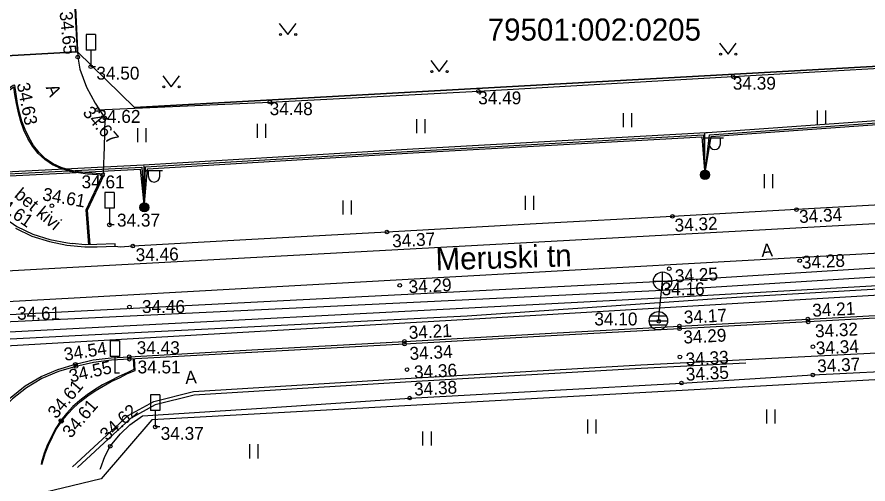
# Model space of a CAD drawing. Extents: x 641099 to 657986, y 6454078 to 6476899.
# Drawn here: x 642576.72 to 642623, y 6454274.11 to 6454299.48 of the extents above; entities that cross this region are included whole.
import ezdxf

# ---------------------------------------------------------------- set-up
doc = ezdxf.new("R2010")
doc.units = 0
for name, color, linetype in [('AED', 7, 'Continuous'), ('GTRASS', 7, 'Continuous'), ('HALJASTUS', 7, 'Continuous'), ('KORGUS-EH2000', 7, 'Continuous'), ('KPKAABEL', 7, 'Continuous'), ('KTRASS', 7, 'Continuous'), ('LIIKLUS', 7, 'Continuous'), ('MPKAABEL', 7, 'Continuous'), ('PIIR', 7, 'Continuous'), ('POST', 7, 'Continuous'), ('SKKAEV', 7, 'Continuous'), ('SKTRASS', 7, 'Continuous'), ('TEE', 7, 'Continuous'), ('VTRASS', 7, 'Continuous')]:
    doc.layers.add(name, color=color, linetype=linetype)

msp = doc.modelspace()

# ---------------------------------------------------------------- linework, layer by layer
at = {"layer": 'AED'}
msp.add_lwpolyline([(642581.101, 6454294.442), (642590.472, 6454294.86), (642601.813, 6454295.449), (642615.661, 6454296.245), (642629.055, 6454297.001), (642628.606, 6454303.257), (642628.398, 6454308.508), (642627.163, 6454330.384), (642619.28, 6454329.985), (642610.705, 6454329.495), (642603.16, 6454329.06), (642598.61, 6454328.8), (642591.436, 6454328.441), (642583.683, 6454328.007), (642578.907, 6454327.744)], dxfattribs=at)
at = {"layer": 'GTRASS'}
for points in [[(642552.766, 6454280.583), (642556.131, 6454280.775), (642571.675, 6454281.723), (642572.454, 6454281.792), (642579.89, 6454282.169), (642601.209, 6454283.248), (642616.1, 6454284.279), (642633.536, 6454285.29), (642635.786, 6454285.405)], [(642572.296, 6454281.408), (642572.632, 6454281.409), (642601.284, 6454283.063), (642616.239, 6454283.945), (642634.09, 6454284.997), (642635.804, 6454285.073)]]:
    msp.add_lwpolyline(points, dxfattribs=at)
at = {"layer": 'HALJASTUS'}
for p, q in [((642590.988, 6454299.133), (642591.451, 6454298.526)), ((642591.451, 6454298.526), (642591.897, 6454299.133)), ((642614.928, 6454298.066), (642615.391, 6454297.459)), ((642615.391, 6454297.459), (642615.837, 6454298.066)), ((642599.224, 6454297.117), (642599.688, 6454296.51)), ((642599.688, 6454296.51), (642600.133, 6454297.117)), ((642584.647, 6454296.287), (642585.11, 6454295.68)), ((642585.11, 6454295.68), (642585.556, 6454296.287)), ((642620.237, 6454294.402), (642620.237, 6454293.64)), ((642620.692, 6454294.402), (642620.692, 6454293.64)), ((642598.445, 6454293.92), (642598.445, 6454293.159)), ((642598.9, 6454293.92), (642598.9, 6454293.159)), ((642609.695, 6454294.263), (642609.695, 6454293.502)), ((642610.15, 6454294.263), (642610.15, 6454293.502)), ((642589.788, 6454293.676), (642589.788, 6454292.914)), ((642590.243, 6454293.676), (642590.243, 6454292.914)), ((642583.282, 6454293.431), (642583.282, 6454292.67)), ((642583.737, 6454293.431), (642583.737, 6454292.67)), ((642617.365, 6454290.937), (642617.365, 6454290.176)), ((642617.82, 6454290.937), (642617.82, 6454290.176)), ((642604.364, 6454289.76), (642604.364, 6454288.999)), ((642604.819, 6454289.76), (642604.819, 6454288.999)), ((642594.434, 6454289.516), (642594.434, 6454288.754)), ((642594.89, 6454289.516), (642594.89, 6454288.754)), ((642617.487, 6454278.151), (642617.487, 6454277.39)), ((642617.942, 6454278.151), (642617.942, 6454277.39)), ((642607.753, 6454277.612), (642607.753, 6454276.851)), ((642608.208, 6454277.612), (642608.208, 6454276.851)), ((642598.784, 6454276.962), (642598.784, 6454276.201)), ((642599.24, 6454276.962), (642599.24, 6454276.201)), ((642589.365, 6454276.263), (642589.365, 6454275.502)), ((642589.82, 6454276.263), (642589.82, 6454275.502))]:
    msp.add_line(p, q, dxfattribs=at)
for centre in [(642591.05, 6454298.526), (642591.879, 6454298.526), (642614.99, 6454297.459), (642615.819, 6454297.459), (642599.287, 6454296.51), (642600.116, 6454296.51), (642584.709, 6454295.68), (642585.538, 6454295.68)]:
    msp.add_circle(centre, 0.055, dxfattribs=at)
at = {"layer": 'KORGUS-EH2000'}
for centre in [(642580.024, 6454297.298), (642580.737, 6454296.778), (642615.661, 6454296.245), (642601.813, 6454295.449), (642590.472, 6454294.86), (642581.101, 6454294.442), (642581.503, 6454293.991), (642581.369, 6454290.889), (642578.62, 6454289.225), (642619.111, 6454289.016), (642612.369, 6454288.649), (642581.747, 6454288.188), (642596.842, 6454287.798), (642583.017, 6454287.034), (642619.292, 6454286.241), (642612.193, 6454285.798), (642597.541, 6454284.901), (642582.833, 6454283.73), (642611.627, 6454282.948), (642619.737, 6454283.063), (642619.748, 6454282.916), (642612.752, 6454282.69), (642612.755, 6454282.541), (642597.79, 6454281.858), (642597.795, 6454281.712), (642620.007, 6454281.567), (642582.827, 6454281.025), (642582.832, 6454280.888), (642612.776, 6454281.013), (642579.903, 6454280.61), (642579.928, 6454280.497), (642597.933, 6454280.326), (642620.006, 6454280.036), (642612.858, 6454279.588), (642598.079, 6454278.779), (642579.107, 6454277.552), (642579.151, 6454277.515), (642584.237, 6454277.208), (642581.791, 6454276.16)]:
    msp.add_circle(centre, 0.1, dxfattribs=at)
at = {"layer": 'KPKAABEL'}
msp.add_lwpolyline([(642616.352, 6454280.671), (642610.669, 6454280.388), (642598.454, 6454279.669), (642586.35, 6454278.93), (642584.242, 6454278.405), (642582.891, 6454277.672), (642580.014, 6454275.01)], dxfattribs=at)
at = {"layer": 'KTRASS'}
for points in [[(642635.685, 6454287.313), (642635.387, 6454287.298), (642616.161, 6454286.229), (642579.822, 6454284.209), (642569.557, 6454283.638), (642552.605, 6454282.701)], [(642552.723, 6454281.155), (642571.064, 6454282.096), (642612.058, 6454284.234), (642634.658, 6454285.523), (642635.777, 6454285.573)]]:
    msp.add_lwpolyline(points, dxfattribs=at)
at = {"layer": 'LIIKLUS'}
for points in [[(642580.487, 6454298.528), (642580.487, 6454297.678)], [(642580.987, 6454298.528), (642580.487, 6454298.528)], [(642580.987, 6454298.528), (642580.987, 6454297.678)], [(642580.987, 6454297.678), (642580.487, 6454297.678)], [(642580.737, 6454297.678), (642580.737, 6454296.778)], [(642580.987, 6454296.778), (642580.737, 6454296.778)], [(642581.497, 6454289.938), (642581.497, 6454289.088)], [(642581.997, 6454289.938), (642581.497, 6454289.938)], [(642581.997, 6454289.938), (642581.997, 6454289.088)], [(642581.997, 6454289.088), (642581.497, 6454289.088)], [(642581.747, 6454289.088), (642581.747, 6454288.188)], [(642581.997, 6454288.188), (642581.747, 6454288.188)], [(642581.797, 6454281.888), (642581.797, 6454281.038)], [(642582.297, 6454281.888), (642581.797, 6454281.888)], [(642582.297, 6454281.888), (642582.297, 6454281.038)], [(642582.297, 6454281.038), (642581.797, 6454281.038)], [(642582.047, 6454281.038), (642582.047, 6454280.138)], [(642582.297, 6454280.138), (642582.047, 6454280.138)], [(642583.987, 6454278.958), (642583.987, 6454278.108)], [(642584.487, 6454278.958), (642583.987, 6454278.958)], [(642584.487, 6454278.958), (642584.487, 6454278.108)], [(642584.487, 6454278.108), (642583.987, 6454278.108)], [(642584.237, 6454278.108), (642584.237, 6454277.208)], [(642584.487, 6454277.208), (642584.237, 6454277.208)]]:
    msp.add_lwpolyline(points, dxfattribs=at)
at = {"layer": 'MPKAABEL'}
for points in [[(642563.389, 6454297.981), (642558.385, 6454297.446), (642558.659, 6454290.933), (642560.098, 6454290.333), (642569.685, 6454290.749), (642583.593, 6454291.45), (642598.246, 6454292.316), (642614.178, 6454293.203), (642614.269, 6454293.203), (642627.783, 6454294.168), (642635.301, 6454294.52)], [(642551.996, 6454290.681), (642555.031, 6454290.833), (642555.541, 6454287.531), (642555.423, 6454290.859), (642560.092, 6454290.208), (642569.691, 6454290.624), (642583.519, 6454291.316), (642583.643, 6454289.136), (642583.714, 6454291.332), (642598.253, 6454292.191), (642614.058, 6454293.071), (642614.137, 6454290.906), (642614.382, 6454293.086), (642627.791, 6454294.043), (642635.308, 6454294.395)], [(642615.924, 6454293.096), (642627.797, 6454293.943), (642635.313, 6454294.295)], [(642579.594, 6454291.019), (642583.425, 6454291.211), (642583.643, 6454289.136), (642583.811, 6454291.237), (642598.259, 6454292.091), (642613.962, 6454292.966), (642614.137, 6454290.906), (642614.472, 6454292.992), (642615.924, 6454293.096)], [(642552.004, 6454290.581), (642554.946, 6454290.729), (642555.541, 6454287.531), (642555.527, 6454290.743), (642560.087, 6454290.108), (642569.695, 6454290.524), (642579.594, 6454291.019)], [(642579.744, 6454275.032), (642582.774, 6454277.836), (642584.169, 6454278.593), (642586.32, 6454279.129), (642598.442, 6454279.869), (642610.658, 6454280.588), (642623.48, 6454281.227), (642635.574, 6454281.905), (642635.971, 6454281.928)]]:
    msp.add_lwpolyline(points, dxfattribs=at)
at = {"layer": 'PIIR'}
for points in [[(642549.297, 6454454.438), (642547.747, 6454482.298), (642569.697, 6454483.838), (642571.257, 6454455.658), (642573.027, 6454423.708), (642574.797, 6454391.758), (642576.567, 6454359.808), (642578.337, 6454327.858), (642580.017, 6454297.578), (642558.047, 6454296.348), (642556.367, 6454326.638), (642554.607, 6454358.588), (642552.837, 6454390.538), (642551.067, 6454422.488)], [(642580.017, 6454297.578), (642578.337, 6454327.858), (642627.267, 6454330.558), (642629.117, 6454297.118), (642583.117, 6454294.568)]]:
    msp.add_lwpolyline(points, close=True, dxfattribs=at)
for points in [[(642466.647, 6454288.118), (642510.797, 6454290.558), (642555.307, 6454293.028), (642558.047, 6454296.348), (642580.017, 6454297.578), (642583.117, 6454294.568), (642629.117, 6454297.118), (642677.017, 6454299.768), (642679.877, 6454302.888), (642700.827, 6454304.298)], [(642713.857, 6454284.778), (642668.927, 6454282.288), (642584.057, 6454277.588), (642581.297, 6454274.388), (642559.557, 6454269.148), (642556.457, 6454272.058), (642543.947, 6454271.368), (642468.127, 6454267.168)]]:
    msp.add_lwpolyline(points, dxfattribs=at)
at = {"layer": 'POST'}
for p, q in [((642614.137, 6454291.156), (642614.137, 6454293.156)), ((642614.137, 6454292.906), (642615.137, 6454292.906)), ((642614.363, 6454292.585), (642614.363, 6454292.906)), ((642614.976, 6454292.585), (642614.976, 6454292.906)), ((642583.643, 6454289.386), (642583.643, 6454291.386)), ((642583.643, 6454291.136), (642584.643, 6454291.136)), ((642583.869, 6454290.815), (642583.869, 6454291.136)), ((642584.482, 6454290.815), (642584.482, 6454291.136))]:
    msp.add_line(p, q, dxfattribs=at)
for centre, radius in [((642614.137, 6454290.906), 0.25), ((642614.137, 6454290.906), 0.225), ((642614.137, 6454290.906), 0.2), ((642614.137, 6454290.906), 0.175), ((642614.137, 6454290.906), 0.15), ((642614.137, 6454290.906), 0.125), ((642614.137, 6454290.906), 0.1), ((642614.137, 6454290.906), 0.075), ((642614.137, 6454290.906), 0.05), ((642614.137, 6454290.906), 0.025), ((642583.643, 6454289.136), 0.25), ((642583.643, 6454289.136), 0.225), ((642583.643, 6454289.136), 0.2), ((642583.643, 6454289.136), 0.175), ((642583.643, 6454289.136), 0.15), ((642583.643, 6454289.136), 0.125), ((642583.643, 6454289.136), 0.1), ((642583.643, 6454289.136), 0.075), ((642583.643, 6454289.136), 0.05), ((642583.643, 6454289.136), 0.025)]:
    msp.add_circle(centre, radius, dxfattribs=at)
for centre in [(642614.67, 6454292.585), (642584.176, 6454290.815)]:
    msp.add_arc(centre, 0.306, 180, 0, dxfattribs=at)
at = {"layer": 'SKKAEV'}
for p, q in [((642611.837, 6454284.628), (642611.837, 6454285.628)), ((642611.337, 6454285.128), (642612.337, 6454285.128)), ((642611.107, 6454282.978), (642612.107, 6454282.978)), ((642612.037, 6454283.228), (642611.177, 6454283.228)), ((642612.037, 6454282.728), (642611.177, 6454282.728))]:
    msp.add_line(p, q, dxfattribs=at)
for centre in [(642611.837, 6454285.128), (642611.607, 6454282.978)]:
    msp.add_circle(centre, 0.5, dxfattribs=at)
at = {"layer": 'SKTRASS'}
for points in [[(642552.476, 6454284.386), (642579.766, 6454285.881), (642616.104, 6454287.868), (642635.598, 6454288.933)], [(642611.837, 6454285.128), (642634.387, 6454286.538), (642635.723, 6454286.597)], [(642552.658, 6454282.002), (642569.967, 6454282.988), (642579.846, 6454283.493), (642611.837, 6454285.128)], [(642611.607, 6454282.978), (642611.837, 6454285.128)]]:
    msp.add_lwpolyline(points, dxfattribs=at)
at = {"layer": 'TEE'}
for points in [[(642578.471, 6454324.618), (642578.543, 6454323.381), (642578.857, 6454318.121), (642579.095, 6454315.798), (642579.049, 6454314.205), (642579.204, 6454312.07), (642579.415, 6454308.573), (642579.805, 6454301.923), (642580.024, 6454297.298), (642580.143, 6454296.636), (642580.494, 6454295.67), (642580.975, 6454294.799), (642581.503, 6454293.991), (642581.47, 6454292.404), (642581.411, 6454291.025), (642581.475, 6454290.941)], [(642575.37, 6454311.601), (642575.404, 6454311.471), (642574.47, 6454311.249), (642573.649, 6454310.796), (642572.972, 6454310.133), (642572.506, 6454309.272), (642572.217, 6454308.355), (642572.088, 6454307.402), (642572.421, 6454301.416), (642572.709, 6454296.435), (642572.768, 6454295.433), (642572.813, 6454294.437), (642572.979, 6454293.49), (642573.257, 6454292.563), (642573.594, 6454291.651), (642574.025, 6454290.796), (642574.563, 6454289.996), (642575.196, 6454289.263), (642575.926, 6454288.634), (642576.712, 6454288.104), (642577.582, 6454287.687), (642578.515, 6454287.397), (642579.466, 6454287.205), (642579.723, 6454287.177)], [(642579.59, 6454291.15), (642579.118, 6454291.297), (642578.692, 6454291.504), (642578.271, 6454291.777), (642577.925, 6454292.112), (642577.625, 6454292.5), (642577.374, 6454292.907), (642577.161, 6454293.359), (642576.992, 6454293.816), (642576.859, 6454294.299), (642576.755, 6454294.779), (642576.678, 6454295.278), (642576.601, 6454295.774), (642576.52, 6454295.757), (642574.925, 6454294.609), (642574.814, 6454294.576), (642572.81, 6454294.503)], [(642579.592, 6454291.092), (642579.573, 6454291.096), (642579.101, 6454291.242), (642578.657, 6454291.453), (642578.229, 6454291.731), (642577.881, 6454292.062), (642577.569, 6454292.464), (642577.317, 6454292.884), (642577.095, 6454293.334), (642576.928, 6454293.805), (642576.803, 6454294.281), (642576.693, 6454294.771), (642576.612, 6454295.264), (642576.547, 6454295.673), (642574.949, 6454294.536), (642574.826, 6454294.502), (642572.814, 6454294.43)], [(642580.699, 6454287.107), (642580.554, 6454288.979), (642581.475, 6454290.941), (642580.567, 6454291.009), (642580.065, 6454291.068), (642579.59, 6454291.15)], [(642580.62, 6454287.105), (642580.481, 6454289.011), (642581.369, 6454290.889), (642580.557, 6454290.947), (642580.06, 6454291.007), (642579.592, 6454291.092)], [(642635.546, 6454289.917), (642632.478, 6454289.751), (642625.973, 6454289.403), (642619.111, 6454289.016), (642612.369, 6454288.649), (642604.966, 6454288.247), (642596.842, 6454287.798), (642589.16, 6454287.376), (642583.017, 6454287.034), (642582.355, 6454286.971), (642582.062, 6454287.011), (642582.06, 6454287.026)], [(642576.641, 6454288.007), (642577.53, 6454287.579), (642578.48, 6454287.285), (642579.436, 6454287.091), (642580.408, 6454286.99), (642581.074, 6454286.997), (642582.06, 6454287.026)], [(642582.06, 6454287.026), (642582.053, 6454287.161), (642581.061, 6454287.116), (642580.436, 6454287.1), (642579.723, 6454287.177)], [(642574.252, 6454275.485), (642574.261, 6454275.52), (642574.638, 6454276.439), (642575.131, 6454277.3), (642575.706, 6454278.109), (642576.399, 6454278.818), (642577.171, 6454279.445), (642578.037, 6454279.945), (642578.941, 6454280.322), (642579.903, 6454280.61), (642580.867, 6454280.845), (642581.849, 6454280.965), (642582.827, 6454281.025), (642589.815, 6454281.412), (642597.79, 6454281.858), (642605.774, 6454282.304), (642612.752, 6454282.69), (642619.737, 6454283.063), (642625.715, 6454283.392), (642632.696, 6454283.783), (642635.863, 6454283.961)], [(642635.871, 6454283.815), (642632.704, 6454283.64), (642625.725, 6454283.246), (642619.748, 6454282.916), (642612.755, 6454282.541), (642605.775, 6454282.154), (642597.795, 6454281.712), (642589.817, 6454281.272), (642582.832, 6454280.888), (642581.852, 6454280.833), (642580.883, 6454280.714), (642579.928, 6454280.497), (642578.98, 6454280.213), (642578.08, 6454279.835), (642577.237, 6454279.338), (642576.476, 6454278.734), (642575.807, 6454278.03), (642575.228, 6454277.233), (642574.752, 6454276.386), (642574.379, 6454275.474)], [(642583.044, 6454280.9), (642583.079, 6454280.322), (642582.707, 6454280.146), (642582.258, 6454279.944), (642581.813, 6454279.72), (642581.371, 6454279.49), (642580.945, 6454279.227), (642580.535, 6454278.947), (642580.13, 6454278.639), (642579.758, 6454278.311), (642579.411, 6454277.943), (642579.107, 6454277.552), (642578.825, 6454277.135), (642578.591, 6454276.693), (642578.372, 6454276.246), (642578.203, 6454275.78), (642578.059, 6454275.3), (642578.036, 6454275.173)], [(642578.098, 6454275.168), (642578.115, 6454275.282), (642578.261, 6454275.765), (642578.433, 6454276.214), (642578.648, 6454276.662), (642578.874, 6454277.104), (642579.151, 6454277.515), (642579.461, 6454277.91), (642579.809, 6454278.259), (642580.178, 6454278.589), (642580.576, 6454278.898), (642580.976, 6454279.178), (642581.408, 6454279.427), (642581.849, 6454279.673), (642582.288, 6454279.88), (642582.738, 6454280.103), (642583.145, 6454280.277), (642583.108, 6454280.903)], [(642581.252, 6454274.908), (642581.256, 6454274.942), (642581.49, 6454275.6), (642581.791, 6454276.16), (642582.356, 6454276.841), (642582.865, 6454277.325), (642583.549, 6454277.808), (642590.037, 6454278.234), (642598.079, 6454278.779), (642605.628, 6454279.195), (642612.858, 6454279.588), (642620.006, 6454280.036), (642625.861, 6454280.32), (642633.509, 6454280.751), (642636.025, 6454280.923)]]:
    msp.add_lwpolyline(points, dxfattribs=at)
at = {"layer": 'VTRASS'}
msp.add_lwpolyline([(642635.749, 6454286.098), (642634.387, 6454286.038), (642616.206, 6454284.901), (642611.837, 6454284.628), (642579.86, 6454283.086), (642570.967, 6454282.658), (642570.742, 6454282.663), (642570.527, 6454282.658), (642552.695, 6454281.519)], dxfattribs=at)

# ---------------------------------------------------------------- texts
at = {"layer": 'KORGUS-EH2000'}
for s, rotation, p in [('34.65', 275.9061, (642579.032, 6454299.747)), ('34.63', 281.2669, (642576.705, 6454295.847)), ('34.67', 310.7001, (642580.255, 6454294.26)), ('34.61', 350.0419, (642578.07, 6454289.531)), ('34.61', 325.5278, (642575.356, 6454289.333)), ('34.34', 2.9082, (642619.274, 6454288.285)), ('34.32', 2.9082, (642612.502, 6454287.812)), ('34.37', 2.9082, (642597.141, 6454286.961)), ('34.46', 1.1382, (642583.182, 6454286.21)), ('34.28', 2.9082, (642619.425, 6454285.796)), ('34.25', 2.9082, (642612.522, 6454285.059)), ('34.29', 2.9082, (642598.036, 6454284.471)), ('34.21', 2.9082, (642619.991, 6454283.191)), ('34.17', 2.9082, (642613.006, 6454282.818)), ('34.21', 2.9082, (642598.044, 6454281.986)), ('34.32', 2.9082, (642620.138, 6454282.064)), ('34.29', 2.9082, (642612.979, 6454281.734)), ('34.34', 2.9082, (642620.185, 6454281.137)), ('34.54', 9.0132, (642579.33, 6454280.792)), ('34.34', 2.9082, (642598.087, 6454280.845)), ('34.33', 2.9082, (642613.105, 6454280.538)), ('34.37', 2.9082, (642620.26, 6454280.164)), ('34.55', 12.8043, (642579.639, 6454279.62)), ('34.36', 2.9082, (642598.33, 6454279.836)), ('34.35', 2.9082, (642613.112, 6454279.716)), ('34.61', 49.6619, (642578.854, 6454277.611)), ('34.38', 2.9082, (642598.333, 6454278.907)), ('34.61', 49.6619, (642579.651, 6454276.555)), ('34.62', 42.3102, (642581.614, 6454276.414))]:
    msp.add_text(s, height=0.7, rotation=rotation, dxfattribs=at).set_placement(p)
for s, p in [('34.50', (642581.037, 6454296.078)), ('34.39', (642615.653, 6454295.532)), ('34.49', (642601.805, 6454294.736)), ('34.48', (642590.464, 6454294.147)), ('34.62', (642581.093, 6454293.729)), ('34.61', (642580.232, 6454290.173)), ('34.37', (642582.159, 6454288.095)), ('34.16', (642611.78, 6454284.365)), ('34.61', (642576.727, 6454283.034)), ('34.46', (642583.515, 6454283.399)), ('34.10', (642608.123, 6454282.723)), ('34.43', (642583.232, 6454281.164)), ('34.51', (642583.279, 6454280.116)), ('34.37', (642584.537, 6454276.508))]:
    msp.add_text(s, height=0.7, dxfattribs=at).set_placement(p)
at = {"layer": 'PIIR'}
msp.add_text('79501:002:0205', height=1.2, dxfattribs=at).set_placement((642602.322, 6454298.197))
at = {"layer": 'TEE'}
for s, height, rotation, p in [('A', 0.7, 292.7594, (642578.273, 6454295.656)), ('bet kivi', 0.7, 319.9263, (642576.526, 6454289.729)), ('Meruski tn', 1.2, 1.6743, (642599.504, 6454285.717)), ('A', 0.7, 3.0537, (642617.221, 6454286.446)), ('A', 0.7, 3.0537, (642585.886, 6454279.541))]:
    msp.add_text(s, height=height, rotation=rotation, dxfattribs=at).set_placement(p)

doc.saveas('drawing.dxf')
